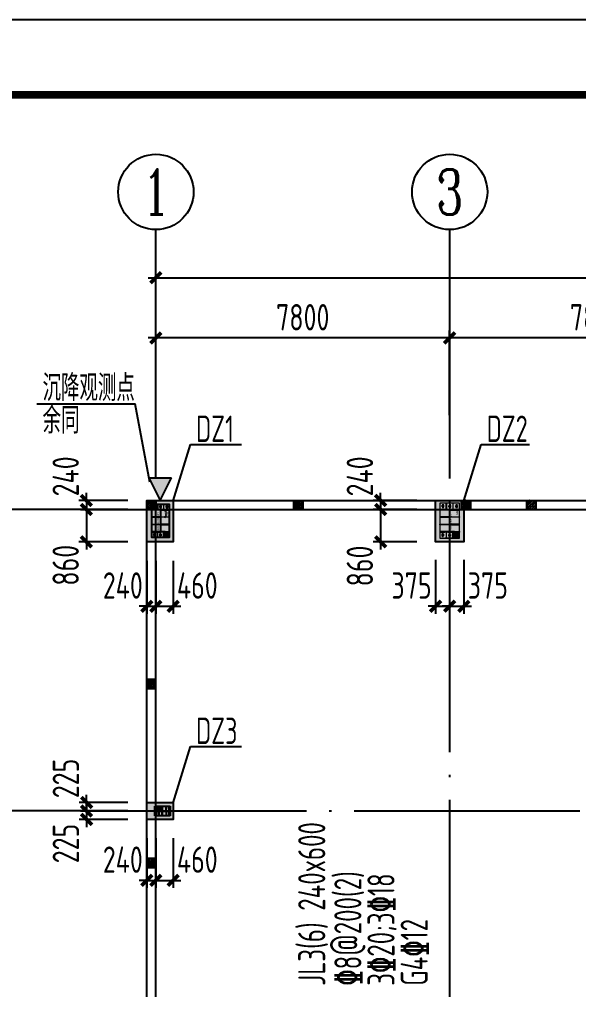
# Model space of a CAD drawing. Extents: x -2746917 to -971774, y -3334247 to -3250358.
# Drawn here: x -2268946 to -2261522, y -3287045 to -3274173 of the extents above; entities that cross this region are included whole.
import ezdxf
from ezdxf.enums import TextEntityAlignment as Align

# ---------------------------------------------------------------- set-up
doc = ezdxf.new("R2010")
doc.units = 0
doc.header["$LTSCALE"] = 1000
doc.header["$MEASUREMENT"] = 0
doc.header["$PDMODE"] = 35
doc.linetypes.add('DOTE', pattern=[2.42, 2, -0.2, 0.02, -0.2])
doc.layers.get('0').update_dxf_attribs({"linetype": 'CONTINUOUS'})
doc.layers.get('Defpoints').update_dxf_attribs({"linetype": 'CONTINUOUS'})
for name, color, linetype in [('10', 7, 'CONTINUOUS'), ('AXIS', 253, 'DOTE'), ('BEAM_CON', 4, 'CONTINUOUS'), ('COLU', 7, 'CONTINUOUS'), ('DIM', 3, 'CONTINUOUS'), ('HATCH', 254, 'CONTINUOUS'), ('NUM', 7, 'CONTINUOUS'), ('PUB_TITLE', 4, 'CONTINUOUS'), ('TEXT', 7, 'CONTINUOUS')]:
    doc.layers.add(name, color=color, linetype=linetype)
doc.layers.add('yichutu', color=7, linetype='CONTINUOUS', true_color=0xffffff, plot=False)
doc.styles.add('TSSD_Axis', font='Complex.shx', dxfattribs={"width": 0.7, "bigfont": 'hztxt.shx'})
doc.styles.add('TSSD_Dimension', font='tssdeng.shx', dxfattribs={"width": 0.75, "bigfont": 'Hztxt.shx'})
doc.styles.add('TSSD_Label', font='tssdeng.shx', dxfattribs={"width": 0.75, "bigfont": 'hztxt.shx'})
doc.styles.add('TSSD_Norm', font='tssdeng.shx', dxfattribs={"width": 0.75, "bigfont": 'hztxt.shx'})
doc.styles.add('TSSD_Rein', font='Tssdeng.shx', dxfattribs={"width": 0.75, "bigfont": 'hztxt.shx'})
doc.dimstyles.new('TSSD_200_100', dxfattribs={"dimtxt": 350, "dimasz": 100, "dimexe": 100, "dimexo": 250, "dimgap": 100, "dimtad": 1, "dimdec": 0, "dimlfac": 2, "dimzin": 0, "dimdsep": 46, "dimtxsty": 'TSSD_Dimension', "dimblk": 'ARCHTICK', "dimcen": 0, "dimdle": 100, "dimclrt": 7, "dimadec": 0, "dimazin": 0, "dimtfac": 1, "dimtdec": 0, "dimtix": 1, "dimtmove": 2, "dimatfit": 3, "dimfxl": 1, "dimtolj": 1, "dimtzin": 0, "dimarcsym": 0})

# ---------------------------------------------------------------- blocks, each defined once
blk = doc.blocks.new('ts_axno')
at = {"color": 0, "linetype": 'ByBlock', "lineweight": -2}
blk.add_circle((0, 0), 0.5, dxfattribs=at)
at = {"color": 0, "linetype": 'ByBlock', "lineweight": -2, "style": 'TSSD_Axis', "width": 0.7}
blk.add_attdef('A', text='', height=0.6, dxfattribs=at).set_placement((0, 0), align=Align.MIDDLE_CENTER)
blk = doc.blocks.new('_ArchTick')
at = {"color": 0, "const_width": 0.5}
blk.add_lwpolyline([(-0.71, -0.71), (0.71, 0.71)], dxfattribs=at)
blk = doc.blocks.new('*D1395')
at = {"layer": 'Defpoints', "color": 0, "ltscale": 1.5}
for p in [(-2263234, -3278400), (-2263234, -3279675), (-2259334, -3279675)]:
    blk.add_point(p, dxfattribs=at)
at = {"layer": 'DIM', "color": 0, "lineweight": -2, "ltscale": 1.5}
for p, q in [((-2259234, -3278400), (-2263334, -3278400)), ((-2263234, -3279425), (-2263234, -3278300)), ((-2259334, -3279425), (-2259334, -3278300))]:
    blk.add_line(p, q, dxfattribs=at)
at = {"layer": 'DIM', "color": 0, "lineweight": -2, "ltscale": 1.5, "xscale": 100, "yscale": 100, "zscale": 100, "rotation": 180}
blk.add_blockref('_ArchTick', (-2263234, -3278400), dxfattribs=at)
at = {"layer": 'DIM', "color": 0, "lineweight": -2, "ltscale": 1.5, "xscale": 100, "yscale": 100, "zscale": 100}
blk.add_blockref('_ArchTick', (-2259334, -3278400), dxfattribs=at)
at = {"layer": 'DIM', "color": 7, "ltscale": 1.5, "insert": (-2261284, -3278125), "char_height": 350, "attachment_point": 5, "style": 'TSSD_Dimension'}
blk.add_mtext('\\A1;7800', dxfattribs=at)
blk = doc.blocks.new('*D1396')
at = {"layer": 'Defpoints', "color": 0, "ltscale": 1.5}
for p in [(-2267134, -3278400), (-2267134, -3279675), (-2263234, -3279675)]:
    blk.add_point(p, dxfattribs=at)
at = {"layer": 'DIM', "color": 0, "lineweight": -2, "ltscale": 1.5}
for p, q in [((-2263134, -3278400), (-2267234, -3278400)), ((-2267134, -3279425), (-2267134, -3278300)), ((-2263234, -3279425), (-2263234, -3278300))]:
    blk.add_line(p, q, dxfattribs=at)
at = {"layer": 'DIM', "color": 0, "lineweight": -2, "ltscale": 1.5, "xscale": 100, "yscale": 100, "zscale": 100, "rotation": 180}
blk.add_blockref('_ArchTick', (-2267134, -3278400), dxfattribs=at)
at = {"layer": 'DIM', "color": 0, "lineweight": -2, "ltscale": 1.5, "xscale": 100, "yscale": 100, "zscale": 100}
blk.add_blockref('_ArchTick', (-2263234, -3278400), dxfattribs=at)
at = {"layer": 'DIM', "color": 7, "ltscale": 1.5, "insert": (-2265184, -3278125), "char_height": 350, "attachment_point": 5, "style": 'TSSD_Dimension'}
blk.add_mtext('\\A1;7800', dxfattribs=at)
blk = doc.blocks.new('*D1397')
at = {"layer": 'Defpoints', "color": 0, "ltscale": 1.5}
for p in [(-2224234, -3277600), (-2224234, -3279456), (-2267134, -3279675)]:
    blk.add_point(p, dxfattribs=at)
at = {"layer": 'DIM', "color": 0, "lineweight": -2, "ltscale": 1.5}
for p, q in [((-2267134, -3279425), (-2267134, -3277500)), ((-2224234, -3279206), (-2224234, -3277500)), ((-2267234, -3277600), (-2224134, -3277600))]:
    blk.add_line(p, q, dxfattribs=at)
at = {"layer": 'DIM', "color": 0, "lineweight": -2, "ltscale": 1.5, "xscale": 100, "yscale": 100, "zscale": 100, "rotation": 180}
blk.add_blockref('_ArchTick', (-2267134, -3277600), dxfattribs=at)
at = {"layer": 'DIM', "color": 0, "lineweight": -2, "ltscale": 1.5, "xscale": 100, "yscale": 100, "zscale": 100}
blk.add_blockref('_ArchTick', (-2224234, -3277600), dxfattribs=at)
at = {"layer": 'DIM', "color": 7, "ltscale": 1.5, "insert": (-2245684, -3277325), "char_height": 350, "attachment_point": 5, "style": 'TSSD_Dimension'}
blk.add_mtext('\\A1;85800', dxfattribs=at)
blk = doc.blocks.new('*D1398')
at = {"layer": 'Defpoints', "color": 0, "ltscale": 1.5}
for p in [(-2268134, -3280675), (-2269409, -3284675), (-2268134, -3284675)]:
    blk.add_point(p, dxfattribs=at)
at = {"layer": 'DIM', "color": 0, "lineweight": -2, "ltscale": 1.5}
for p, q in [((-2269409, -3280575), (-2269409, -3284775)), ((-2268384, -3280675), (-2269509, -3280675)), ((-2268384, -3284675), (-2269509, -3284675))]:
    blk.add_line(p, q, dxfattribs=at)
at = {"layer": 'DIM', "color": 0, "lineweight": -2, "ltscale": 1.5, "xscale": 100, "yscale": 100, "zscale": 100}
for p, rotation in [((-2269409, -3280675), 90), ((-2269409, -3284675), 270)]:
    blk.add_blockref('_ArchTick', p, dxfattribs=dict(at, rotation=rotation))
at = {"layer": 'DIM', "color": 7, "ltscale": 1.5, "insert": (-2269684, -3282675), "char_height": 350, "attachment_point": 5, "rotation": 90, "style": 'TSSD_Dimension'}
blk.add_mtext('\\A1;8000', dxfattribs=at)
blk = doc.blocks.new('*D1399')
at = {"layer": 'Defpoints', "color": 0, "ltscale": 1.5}
for p in [(-2268134, -3284675), (-2269409, -3288675), (-2268134, -3288675)]:
    blk.add_point(p, dxfattribs=at)
at = {"layer": 'DIM', "color": 0, "lineweight": -2, "ltscale": 1.5}
for p, q in [((-2269409, -3284575), (-2269409, -3288775)), ((-2268384, -3284675), (-2269509, -3284675)), ((-2268384, -3288675), (-2269509, -3288675))]:
    blk.add_line(p, q, dxfattribs=at)
at = {"layer": 'DIM', "color": 0, "lineweight": -2, "ltscale": 1.5, "xscale": 100, "yscale": 100, "zscale": 100}
for p, rotation in [((-2269409, -3284675), 90), ((-2269409, -3288675), 270)]:
    blk.add_blockref('_ArchTick', p, dxfattribs=dict(at, rotation=rotation))
at = {"layer": 'DIM', "color": 7, "ltscale": 1.5, "insert": (-2269684, -3286675), "char_height": 350, "attachment_point": 5, "rotation": 90, "style": 'TSSD_Dimension'}
blk.add_mtext('\\A1;8000', dxfattribs=at)
blk = doc.blocks.new('*D1404')
at = {"layer": 'Defpoints', "color": 0, "ltscale": 1.5}
for p in [(-2270209, -3280675), (-2268134, -3280675), (-2268134, -3304675)]:
    blk.add_point(p, dxfattribs=at)
at = {"layer": 'DIM', "color": 0, "lineweight": -2, "ltscale": 1.5}
for p, q in [((-2270209, -3304775), (-2270209, -3280575)), ((-2268384, -3280675), (-2270309, -3280675)), ((-2268384, -3304675), (-2270309, -3304675))]:
    blk.add_line(p, q, dxfattribs=at)
at = {"layer": 'DIM', "color": 0, "lineweight": -2, "ltscale": 1.5, "xscale": 100, "yscale": 100, "zscale": 100}
for p, rotation in [((-2270209, -3280675), 90), ((-2270209, -3304675), 270)]:
    blk.add_blockref('_ArchTick', p, dxfattribs=dict(at, rotation=rotation))
at = {"layer": 'DIM', "color": 7, "ltscale": 1.5, "insert": (-2270484, -3292675), "char_height": 350, "attachment_point": 5, "rotation": 90, "style": 'TSSD_Dimension'}
blk.add_mtext('\\A1;48000', dxfattribs=at)
blk = doc.blocks.new('A$C5C7C78FF')
at = {"layer": '10', "color": 0}
blk.add_solid([(27, -141, -192), (-73, -11, -192), (127, -11, -192), (27, 119, -192)], dxfattribs=at)
at = {"layer": 'AXIS', "color": 0, "linetype": 'ByBlock'}
for p, q in [((27, -311, -192), (27, 289, -192)), ((227, -11, -192), (-173, -11, -192))]:
    blk.add_line(p, q, dxfattribs=at)
blk = doc.blocks.new('A$C7A5A767D')
at = {"ltscale": 1.5}
h = blk.add_hatch(dxfattribs=at)
h.set_pattern_fill('ANSI31', color=256, scale=500, style=0)
h.set_pattern_definition([(45, (1281876.54, 3148895.64), (-44.1941738, 44.1941738), [])])
h.paths.add_polyline_path([(-3894, 954), (-3754, 954), (-3754, -1546), (-3894, -1546)])
h.paths.add_polyline_path([(-3754, -256), (1966, -256), (1966, -336), (-3754, -336)])
h.paths.add_polyline_path([(1966, 954), (2106, 954), (2106, -1546), (1966, -1546)])
at = {"layer": 'AXIS', "linetype": 'DOTE', "lineweight": 5}
blk.add_line((3506, -296), (-5294, -296), dxfattribs=at)
at = {"layer": 'COLU', "lineweight": 5, "ltscale": 1.5}
for p, q in [((-3894, 954), (-3894, -1546)), ((-3754, 954), (-3754, -1546)), ((1966, 954), (1966, -1546)), ((2106, 954), (2106, -1546)), ((3506, 2004), (3506, -1496)), ((1966, -256), (-3754, -256)), ((1966, -336), (-3754, -336))]:
    blk.add_line(p, q, dxfattribs=at)
for points in [[(-5294, -2596), (3506, -2596), (3506, 2004), (-5294, 2004)], [(-3894, 954), (-3754, 954), (-3754, 2004), (-3894, 2004)], [(-3894, 954), (-3754, 954), (-3754, -1546), (-3894, -1546)], [(2106, 954), (1966, 954), (1966, 2004), (2106, 2004)], [(1966, 954), (2106, 954), (2106, -1546), (1966, -1546)], [(-3894, -1546), (-3754, -1546), (-3754, -2596), (-3894, -2596)], [(-3754, -256), (1966, -256), (1966, -336), (-3754, -336)], [(2106, -1546), (1966, -1546), (1966, -2596), (2106, -2596)]]:
    blk.add_lwpolyline(points, close=True, dxfattribs=at)
at = {"layer": 'COLU', "lineweight": 5}
for points in [[(-3894, 554), (-5294, 554), (-5294, 454), (-3894, 454)], [(-1974, 2004), (-1814, 2004), (-1814, -256), (-1974, -256)], [(186, 2004), (26, 2004), (26, -256), (186, -256)], [(2106, 554), (3506, 554), (3506, 454), (2106, 454)], [(-3894, -1146), (-5294, -1146), (-5294, -1046), (-3894, -1046)], [(-1974, -2596), (-1814, -2596), (-1814, -336), (-1974, -336)], [(186, -2596), (26, -2596), (26, -336), (186, -336)], [(2106, -1146), (3506, -1146), (3506, -1046), (2106, -1046)]]:
    blk.add_lwpolyline(points, close=True, dxfattribs=at)
at = {"layer": 'COLU'}
blk.add_lwpolyline([(2455, 1754), (3255, 1754), (3255, 954), (2455, 954)], close=True, dxfattribs=at)
at = {"layer": 'TEXT', "lineweight": 5}
blk.add_line((-1933, 1209), (-3594, 1209), dxfattribs=at)
at = {"layer": 'COLU', "linetype": 'ByBlock', "yscale": 1.797119999770075, "zscale": 1.797119999999381}
for p, xscale, rotation in [((-4624, 1403, 345), 1.797119999770075, 270), ((-4624, -247, 345), 1.797119999770075, 270), ((2836, 1403, 345), -1.797119999770075, 90), ((2836, -247, 345), -1.797119999770075, 90), ((-4624, -1994, 345), -1.797119999770075, 270), ((2836, -1994, 345), 1.797119999770075, 90)]:
    blk.add_blockref('A$C5C7C78FF', p, dxfattribs=dict(at, xscale=xscale, rotation=rotation))
at = {"layer": 'TEXT', "lineweight": 5, "style": 'TSSD_Rein', "width": 0.7}
for s, p in [('孔d=38.0', (-3600, 652)), ('M33', (-3182, 1304))]:
    blk.add_text(s, height=525, dxfattribs=at).set_placement(p)
at = {"layer": 'TEXT', "color": 6, "style": 'TSSD_Norm', "width": 0.8}
blk.add_text('GJZ1:H600X250X8X10', height=420, dxfattribs=at).set_placement((-3305, -1151, 691))
blk = doc.blocks.new('A$C3B251E1F')
at = {"layer": 'AXIS', "linetype": 'DOTE', "lineweight": 5, "ltscale": 0.5}
for p, q in [((-536, 145), (3464, 145)), ((464, -1105), (464, 1395)), ((1464, -1105), (1464, 1395)), ((2464, -1105), (2464, 1395))]:
    blk.add_line(p, q, dxfattribs=at)
at = {"layer": 'COLU'}
for p, q in [((-536, 1395), (3464, 1395)), ((-536, -1105), (-536, 1395)), ((-286, 1145), (-286, -855)), ((-286, 1145), (-206, 1145)), ((-206, 1145), (-206, -855)), ((-206, 175), (3134, 175)), ((-206, 115), (3134, 115)), ((1424, 175), (1424, 1395)), ((1424, -1105), (1424, 115)), ((1504, 175), (1504, 1395)), ((1504, -1105), (1504, 115)), ((3134, 1145), (3134, -855)), ((3134, 1145), (3214, 1145)), ((3214, 1145), (3214, -855)), ((3464, 1395), (3464, -1105)), ((3464, -1105), (-536, -1105)), ((-286, -855), (-206, -855)), ((3134, -855), (3214, -855))]:
    blk.add_line(p, q, dxfattribs=at)
at = {"layer": 'COLU', "elevation": 48}
blk.add_lwpolyline([(64, 1245), (864, 1245), (864, 445), (64, 445)], close=True, dxfattribs=at)
at = {"layer": 'COLU', "linetype": 'ByBlock', "xscale": 1.199999999953434, "yscale": 1.200000000186265, "zscale": 1.200000000000045}
for p in [(432, 858, 278), (2432, 858, 278)]:
    blk.add_blockref('A$C5C7C78FF', p, dxfattribs=at)
at = {"layer": 'COLU', "linetype": 'ByBlock', "xscale": -1.199999999953434, "yscale": 1.200000000186265, "zscale": 1.200000000000045, "rotation": 180}
for p in [(432, -569, 230), (2432, -569, 230)]:
    blk.add_blockref('A$C5C7C78FF', p, dxfattribs=at)
at = {"layer": 'TEXT', "color": 6, "style": 'TSSD_Norm', "width": 0.8}
blk.add_text('KFZ1:H350X200X6X10', height=210, dxfattribs=at).set_placement((272, -207, 346))
blk = doc.blocks.new('A$C235022EE')
at = {"ltscale": 1.5}
h = blk.add_hatch(dxfattribs=at)
h.set_pattern_fill('ANSI31', color=256, scale=500, style=0)
h.set_pattern_definition([(45, (1282659.864, 3148809.67), (-44.1941738, 44.1941738), [])])
h.paths.add_polyline_path([(-3110, 869), (-2970, 869), (-2970, -1631), (-3110, -1631)])
h.paths.add_polyline_path([(-2970, -341), (2750, -341), (2750, -421), (-2970, -421)])
h.paths.add_polyline_path([(2750, 869), (2890, 869), (2890, -1631), (2750, -1631)])
at = {"layer": 'AXIS', "linetype": 'DOTE', "lineweight": 5}
blk.add_line((4540, -381), (-4760, -381), dxfattribs=at)
at = {"layer": 'COLU', "lineweight": 5, "ltscale": 1.5}
for p, q in [((-3110, 869), (-3110, -1631)), ((-2970, 869), (-2970, -1631)), ((2750, 869), (2750, -1631)), ((2890, 869), (2890, -1631)), ((4540, 2269), (4540, -1681)), ((2750, -341), (-2970, -341)), ((2750, -421), (-2970, -421))]:
    blk.add_line(p, q, dxfattribs=at)
for points in [[(-4760, -3031), (4540, -3031), (4540, 2269), (-4760, 2269)], [(-3110, 869), (-2970, 869), (-2970, 2269), (-3110, 2269)], [(-3110, 869), (-2970, 869), (-2970, -1631), (-3110, -1631)], [(2890, 869), (2750, 869), (2750, 2269), (2890, 2269)], [(2750, 869), (2890, 869), (2890, -1631), (2750, -1631)], [(-3110, -1631), (-2970, -1631), (-2970, -3031), (-3110, -3031)], [(-2970, -341), (2750, -341), (2750, -421), (-2970, -421)], [(2890, -1631), (2750, -1631), (2750, -3031), (2890, -3031)]]:
    blk.add_lwpolyline(points, close=True, dxfattribs=at)
at = {"layer": 'COLU', "lineweight": 5}
for points in [[(-3110, 569), (-4760, 569), (-4760, 469), (-3110, 469)], [(-1190, 2269), (-1030, 2269), (-1030, -341), (-1190, -341)], [(970, 2269), (810, 2269), (810, -341), (970, -341)], [(2890, 569), (4540, 569), (4540, 469), (2890, 469)], [(-3110, -1331), (-4760, -1331), (-4760, -1231), (-3110, -1231)], [(-1190, -3031), (-1030, -3031), (-1030, -421), (-1190, -421)], [(970, -3031), (810, -3031), (810, -421), (970, -421)], [(2890, -1331), (4540, -1331), (4540, -1231), (2890, -1231)]]:
    blk.add_lwpolyline(points, close=True, dxfattribs=at)
at = {"layer": 'COLU'}
blk.add_lwpolyline([(3190, 2019), (4290, 2019), (4290, 819), (3190, 819)], close=True, dxfattribs=at)
at = {"layer": 'COLU', "linetype": 'ByBlock', "yscale": 1.797119999770075, "zscale": 1.797119999999381}
for p, xscale, rotation in [((-3940, 1517, 345), 1.797119999770075, 270), ((3719, 1517, 345), -1.797119999770075, 90), ((-3940, -333, 345), 1.797119999770075, 270), ((-3940, -2280, 345), -1.797119999770075, 270), ((3719, -333, 345), -1.797119999770075, 90), ((3719, -2280, 345), 1.797119999770075, 90)]:
    blk.add_blockref('A$C5C7C78FF', p, dxfattribs=dict(at, xscale=xscale, rotation=rotation))
at = {"layer": 'TEXT', "lineweight": 5, "style": 'TSSD_Rein', "width": 0.7}
blk.add_text('M39', height=525, dxfattribs=at).set_placement((-2737, 1308, 216))
at = {"layer": 'TEXT', "color": 6, "style": 'TSSD_Norm', "width": 0.8}
blk.add_text('GJZ3:H600X250X8X12', height=350, dxfattribs=at).set_placement((-1980, -217, 576))
blk = doc.blocks.new('*D1586')
at = {"layer": 'Defpoints', "color": 0, "ltscale": 1.5}
for p in [(-2267254, -3281105), (-2267134, -3281105), (-2267134, -3281959)]:
    blk.add_point(p, dxfattribs=at)
at = {"layer": 'DIM', "color": 0, "lineweight": -2, "ltscale": 1.5}
for p, q in [((-2267254, -3281355), (-2267254, -3282059)), ((-2267134, -3281355), (-2267134, -3282059)), ((-2267254, -3281959), (-2267354, -3281959)), ((-2267254, -3281959), (-2267134, -3281959)), ((-2267134, -3281959), (-2267034, -3281959))]:
    blk.add_line(p, q, dxfattribs=at)
at = {"layer": 'DIM', "color": 0, "lineweight": -2, "ltscale": 1.5, "xscale": 100, "yscale": 100, "zscale": 100}
blk.add_blockref('_ArchTick', (-2267254, -3281959), dxfattribs=at)
at = {"layer": 'DIM', "color": 0, "lineweight": -2, "ltscale": 1.5, "xscale": 100, "yscale": 100, "zscale": 100, "rotation": 180}
blk.add_blockref('_ArchTick', (-2267134, -3281959), dxfattribs=at)
at = {"layer": 'DIM', "color": 7, "ltscale": 1.5, "insert": (-2267573, -3281684), "char_height": 350, "attachment_point": 5, "style": 'TSSD_Dimension'}
blk.add_mtext('\\A1;240', dxfattribs=at)
blk = doc.blocks.new('*D1587')
at = {"layer": 'Defpoints', "color": 0, "ltscale": 1.5}
for p in [(-2267134, -3281105), (-2266904, -3281105), (-2266904, -3281959)]:
    blk.add_point(p, dxfattribs=at)
at = {"layer": 'DIM', "color": 0, "lineweight": -2, "ltscale": 1.5}
for p, q in [((-2267134, -3281355), (-2267134, -3282059)), ((-2266904, -3281355), (-2266904, -3282059)), ((-2267234, -3281959), (-2266804, -3281959))]:
    blk.add_line(p, q, dxfattribs=at)
at = {"layer": 'DIM', "color": 0, "lineweight": -2, "ltscale": 1.5, "xscale": 100, "yscale": 100, "zscale": 100, "rotation": 180}
blk.add_blockref('_ArchTick', (-2267134, -3281959), dxfattribs=at)
at = {"layer": 'DIM', "color": 0, "lineweight": -2, "ltscale": 1.5, "xscale": 100, "yscale": 100, "zscale": 100}
blk.add_blockref('_ArchTick', (-2266904, -3281959), dxfattribs=at)
at = {"layer": 'DIM', "color": 7, "ltscale": 1.5, "insert": (-2266584, -3281684), "char_height": 350, "attachment_point": 5, "style": 'TSSD_Dimension'}
blk.add_mtext('\\A1;460', dxfattribs=at)
blk = doc.blocks.new('*D1588')
at = {"layer": 'Defpoints', "color": 0, "ltscale": 1.5}
for p in [(-2263421, -3281095), (-2263234, -3281095), (-2263234, -3281959)]:
    blk.add_point(p, dxfattribs=at)
at = {"layer": 'DIM', "color": 0, "lineweight": -2, "ltscale": 1.5}
for p, q in [((-2263421, -3281345), (-2263421, -3282059)), ((-2263234, -3281345), (-2263234, -3282059)), ((-2263421, -3281959), (-2263521, -3281959)), ((-2263421, -3281959), (-2263234, -3281959)), ((-2263234, -3281959), (-2263134, -3281959))]:
    blk.add_line(p, q, dxfattribs=at)
at = {"layer": 'DIM', "color": 0, "lineweight": -2, "ltscale": 1.5, "xscale": 100, "yscale": 100, "zscale": 100}
blk.add_blockref('_ArchTick', (-2263421, -3281959), dxfattribs=at)
at = {"layer": 'DIM', "color": 0, "lineweight": -2, "ltscale": 1.5, "xscale": 100, "yscale": 100, "zscale": 100, "rotation": 180}
blk.add_blockref('_ArchTick', (-2263234, -3281959), dxfattribs=at)
at = {"layer": 'DIM', "color": 7, "ltscale": 1.5, "insert": (-2263740, -3281684), "char_height": 350, "attachment_point": 5, "style": 'TSSD_Dimension'}
blk.add_mtext('\\A1;375', dxfattribs=at)
blk = doc.blocks.new('*D1589')
at = {"layer": 'Defpoints', "color": 0, "ltscale": 1.5}
for p in [(-2263234, -3281095), (-2263046, -3281095), (-2263046, -3281959)]:
    blk.add_point(p, dxfattribs=at)
at = {"layer": 'DIM', "color": 0, "lineweight": -2, "ltscale": 1.5}
for p, q in [((-2263234, -3281345), (-2263234, -3282059)), ((-2263046, -3281345), (-2263046, -3282059)), ((-2263234, -3281959), (-2263334, -3281959)), ((-2263234, -3281959), (-2263046, -3281959)), ((-2263046, -3281959), (-2262946, -3281959))]:
    blk.add_line(p, q, dxfattribs=at)
at = {"layer": 'DIM', "color": 0, "lineweight": -2, "ltscale": 1.5, "xscale": 100, "yscale": 100, "zscale": 100}
blk.add_blockref('_ArchTick', (-2263234, -3281959), dxfattribs=at)
at = {"layer": 'DIM', "color": 0, "lineweight": -2, "ltscale": 1.5, "xscale": 100, "yscale": 100, "zscale": 100, "rotation": 180}
blk.add_blockref('_ArchTick', (-2263046, -3281959), dxfattribs=at)
at = {"layer": 'DIM', "color": 7, "ltscale": 1.5, "insert": (-2262727, -3281684), "char_height": 350, "attachment_point": 5, "style": 'TSSD_Dimension'}
blk.add_mtext('\\A1;375', dxfattribs=at)
blk = doc.blocks.new('*D1590')
at = {"layer": 'Defpoints', "color": 0, "ltscale": 1.5}
for p in [(-2267254, -3280555), (-2268056, -3280675), (-2267254, -3280675)]:
    blk.add_point(p, dxfattribs=at)
at = {"layer": 'DIM', "color": 0, "lineweight": -2, "ltscale": 1.5}
for p, q in [((-2268056, -3280555), (-2268056, -3280455)), ((-2267504, -3280555), (-2268156, -3280555)), ((-2268056, -3280555), (-2268056, -3280675)), ((-2267504, -3280675), (-2268156, -3280675)), ((-2268056, -3280675), (-2268056, -3280775))]:
    blk.add_line(p, q, dxfattribs=at)
at = {"layer": 'DIM', "color": 0, "lineweight": -2, "ltscale": 1.5, "xscale": 100, "yscale": 100, "zscale": 100}
for p, rotation in [((-2268056, -3280555), 270), ((-2268056, -3280675), 90)]:
    blk.add_blockref('_ArchTick', p, dxfattribs=dict(at, rotation=rotation))
at = {"layer": 'DIM', "color": 7, "ltscale": 1.5, "insert": (-2268331, -3280236), "char_height": 350, "attachment_point": 5, "rotation": 90, "style": 'TSSD_Dimension'}
blk.add_mtext('\\A1;240', dxfattribs=at)
blk = doc.blocks.new('*D1591')
at = {"layer": 'Defpoints', "color": 0, "ltscale": 1.5}
for p in [(-2267254, -3280675), (-2268056, -3281105), (-2267254, -3281105)]:
    blk.add_point(p, dxfattribs=at)
at = {"layer": 'DIM', "color": 0, "lineweight": -2, "ltscale": 1.5}
for p, q in [((-2268056, -3280575), (-2268056, -3281205)), ((-2267504, -3280675), (-2268156, -3280675)), ((-2267504, -3281105), (-2268156, -3281105))]:
    blk.add_line(p, q, dxfattribs=at)
at = {"layer": 'DIM', "color": 0, "lineweight": -2, "ltscale": 1.5, "xscale": 100, "yscale": 100, "zscale": 100}
for p, rotation in [((-2268056, -3280675), 90), ((-2268056, -3281105), 270)]:
    blk.add_blockref('_ArchTick', p, dxfattribs=dict(at, rotation=rotation))
at = {"layer": 'DIM', "color": 7, "ltscale": 1.5, "insert": (-2268331, -3281415), "char_height": 350, "attachment_point": 5, "rotation": 90, "style": 'TSSD_Dimension'}
blk.add_mtext('\\A1;860', dxfattribs=at)
blk = doc.blocks.new('*D1592')
at = {"layer": 'Defpoints', "color": 0, "ltscale": 1.5}
for p in [(-2263421, -3280555), (-2264151, -3280675), (-2263421, -3280675)]:
    blk.add_point(p, dxfattribs=at)
at = {"layer": 'DIM', "color": 0, "lineweight": -2, "ltscale": 1.5}
for p, q in [((-2264151, -3280555), (-2264151, -3280455)), ((-2263671, -3280555), (-2264251, -3280555)), ((-2264151, -3280555), (-2264151, -3280675)), ((-2263671, -3280675), (-2264251, -3280675)), ((-2264151, -3280675), (-2264151, -3280775))]:
    blk.add_line(p, q, dxfattribs=at)
at = {"layer": 'DIM', "color": 0, "lineweight": -2, "ltscale": 1.5, "xscale": 100, "yscale": 100, "zscale": 100}
for p, rotation in [((-2264151, -3280555), 270), ((-2264151, -3280675), 90)]:
    blk.add_blockref('_ArchTick', p, dxfattribs=dict(at, rotation=rotation))
at = {"layer": 'DIM', "color": 7, "ltscale": 1.5, "insert": (-2264426, -3280236), "char_height": 350, "attachment_point": 5, "rotation": 90, "style": 'TSSD_Dimension'}
blk.add_mtext('\\A1;240', dxfattribs=at)
blk = doc.blocks.new('*D1593')
at = {"layer": 'Defpoints', "color": 0, "ltscale": 1.5}
for p in [(-2263421, -3280675), (-2264151, -3281105), (-2263421, -3281105)]:
    blk.add_point(p, dxfattribs=at)
at = {"layer": 'DIM', "color": 0, "lineweight": -2, "ltscale": 1.5}
for p, q in [((-2264151, -3280575), (-2264151, -3281205)), ((-2263671, -3280675), (-2264251, -3280675)), ((-2263671, -3281105), (-2264251, -3281105))]:
    blk.add_line(p, q, dxfattribs=at)
at = {"layer": 'DIM', "color": 0, "lineweight": -2, "ltscale": 1.5, "xscale": 100, "yscale": 100, "zscale": 100}
for p, rotation in [((-2264151, -3280675), 90), ((-2264151, -3281105), 270)]:
    blk.add_blockref('_ArchTick', p, dxfattribs=dict(at, rotation=rotation))
at = {"layer": 'DIM', "color": 7, "ltscale": 1.5, "insert": (-2264426, -3281425), "char_height": 350, "attachment_point": 5, "rotation": 90, "style": 'TSSD_Dimension'}
blk.add_mtext('\\A1;860', dxfattribs=at)
blk = doc.blocks.new('*D1594')
at = {"layer": 'Defpoints', "color": 0, "ltscale": 1.5}
for p in [(-2267254, -3284788), (-2267134, -3284788), (-2267134, -3285596)]:
    blk.add_point(p, dxfattribs=at)
at = {"layer": 'DIM', "color": 0, "lineweight": -2, "ltscale": 1.5}
for p, q in [((-2267254, -3285038), (-2267254, -3285696)), ((-2267134, -3285038), (-2267134, -3285696)), ((-2267254, -3285596), (-2267354, -3285596)), ((-2267254, -3285596), (-2267134, -3285596)), ((-2267134, -3285596), (-2267034, -3285596))]:
    blk.add_line(p, q, dxfattribs=at)
at = {"layer": 'DIM', "color": 0, "lineweight": -2, "ltscale": 1.5, "xscale": 100, "yscale": 100, "zscale": 100}
blk.add_blockref('_ArchTick', (-2267254, -3285596), dxfattribs=at)
at = {"layer": 'DIM', "color": 0, "lineweight": -2, "ltscale": 1.5, "xscale": 100, "yscale": 100, "zscale": 100, "rotation": 180}
blk.add_blockref('_ArchTick', (-2267134, -3285596), dxfattribs=at)
at = {"layer": 'DIM', "color": 7, "ltscale": 1.5, "insert": (-2267573, -3285321), "char_height": 350, "attachment_point": 5, "style": 'TSSD_Dimension'}
blk.add_mtext('\\A1;240', dxfattribs=at)
blk = doc.blocks.new('*D1595')
at = {"layer": 'Defpoints', "color": 0, "ltscale": 1.5}
for p in [(-2267134, -3284788), (-2266904, -3284788), (-2266904, -3285596)]:
    blk.add_point(p, dxfattribs=at)
at = {"layer": 'DIM', "color": 0, "lineweight": -2, "ltscale": 1.5}
for p, q in [((-2267134, -3285038), (-2267134, -3285696)), ((-2266904, -3285038), (-2266904, -3285696)), ((-2267234, -3285596), (-2266804, -3285596))]:
    blk.add_line(p, q, dxfattribs=at)
at = {"layer": 'DIM', "color": 0, "lineweight": -2, "ltscale": 1.5, "xscale": 100, "yscale": 100, "zscale": 100, "rotation": 180}
blk.add_blockref('_ArchTick', (-2267134, -3285596), dxfattribs=at)
at = {"layer": 'DIM', "color": 0, "lineweight": -2, "ltscale": 1.5, "xscale": 100, "yscale": 100, "zscale": 100}
blk.add_blockref('_ArchTick', (-2266904, -3285596), dxfattribs=at)
at = {"layer": 'DIM', "color": 7, "ltscale": 1.5, "insert": (-2266584, -3285321), "char_height": 350, "attachment_point": 5, "style": 'TSSD_Dimension'}
blk.add_mtext('\\A1;460', dxfattribs=at)
blk = doc.blocks.new('*D1596')
at = {"layer": 'Defpoints', "color": 0, "ltscale": 1.5}
for p in [(-2267254, -3284563), (-2268054, -3284675), (-2267254, -3284675)]:
    blk.add_point(p, dxfattribs=at)
at = {"layer": 'DIM', "color": 0, "lineweight": -2, "ltscale": 1.5}
for p, q in [((-2268054, -3284563), (-2268054, -3284463)), ((-2267504, -3284563), (-2268154, -3284563)), ((-2268054, -3284563), (-2268054, -3284675)), ((-2267504, -3284675), (-2268154, -3284675)), ((-2268054, -3284675), (-2268054, -3284775))]:
    blk.add_line(p, q, dxfattribs=at)
at = {"layer": 'DIM', "color": 0, "lineweight": -2, "ltscale": 1.5, "xscale": 100, "yscale": 100, "zscale": 100}
for p, rotation in [((-2268054, -3284563), 270), ((-2268054, -3284675), 90)]:
    blk.add_blockref('_ArchTick', p, dxfattribs=dict(at, rotation=rotation))
at = {"layer": 'DIM', "color": 7, "ltscale": 1.5, "insert": (-2268329, -3284244), "char_height": 350, "attachment_point": 5, "rotation": 90, "style": 'TSSD_Dimension'}
blk.add_mtext('\\A1;225', dxfattribs=at)
blk = doc.blocks.new('*D1597')
at = {"layer": 'Defpoints', "color": 0, "ltscale": 1.5}
for p in [(-2267254, -3284675), (-2268054, -3284788), (-2267254, -3284788)]:
    blk.add_point(p, dxfattribs=at)
at = {"layer": 'DIM', "color": 0, "lineweight": -2, "ltscale": 1.5}
for p, q in [((-2268054, -3284675), (-2268054, -3284575)), ((-2267504, -3284675), (-2268154, -3284675)), ((-2268054, -3284675), (-2268054, -3284788)), ((-2267504, -3284788), (-2268154, -3284788)), ((-2268054, -3284788), (-2268054, -3284888))]:
    blk.add_line(p, q, dxfattribs=at)
at = {"layer": 'DIM', "color": 0, "lineweight": -2, "ltscale": 1.5, "xscale": 100, "yscale": 100, "zscale": 100}
for p, rotation in [((-2268054, -3284675), 270), ((-2268054, -3284788), 90)]:
    blk.add_blockref('_ArchTick', p, dxfattribs=dict(at, rotation=rotation))
at = {"layer": 'DIM', "color": 7, "ltscale": 1.5, "insert": (-2268329, -3285107), "char_height": 350, "attachment_point": 5, "rotation": 90, "style": 'TSSD_Dimension'}
blk.add_mtext('\\A1;225', dxfattribs=at)
blk = doc.blocks.new('A$C6DF15AF1')
at = {"layer": 'HATCH', "ltscale": 1.5}
h = blk.add_hatch(dxfattribs=at)
h.set_pattern_fill('ARMORED', color=256, scale=5, style=0)
h.set_pattern_definition([(50, (2166309.23, 3282061.71), (35.86300913, -3.13760675), [3.75, -41.25]), (355, (2166309.23, 3282061.71), (-6.93756668, 37.6096067), [3, -33]), (100.4514, (2166312.218, 3282061.447), (28.9254691, 34.4719771), [3.1870095, -35.0571056]), (46.1842, (2166309.23, 3282071.71), (53.36205243, -8.2759507), [5.625, -61.875]), (96.6356, (2166313.676, 3282071.02), (46.7331353, 48.70589355), [4.7805144, -52.58565]), (351.1842, (2166309.23, 3282071.71), (46.73309726, 48.70593005), [4.5, -49.5]), (21, (2166314.23, 3282069.21), (29.8453526, -20.13094453), [3.75, -41.25]), (326, (2166314.23, 3282069.21), (12.1657666, 36.25750225), [3, -33]), (71.4514, (2166316.717, 3282067.53), (42.01113143, 16.12652484), [3.1870095, -35.0571056]), (37.5, (2166309.23, 3282061.709), (0.607992766, 16.64469269), [0, -32.6, 0, -33.5, 0, -33.125]), (7.5, (2166309.23, 3282061.709), (13.15347687, 19.720585594), [0, -19.1, 0, -31.85, 0, -12.625]), (327.5, (2166298.08, 3282061.709), (26.69112181, -1.127743587), [0, -12.5, 0, -39, 0, -51.75]), (317.5, (2166293.08, 3282061.71), (29.15930847, 5.00524912), [0, -16.25, 0, -25.9, 0, -36.75]), (45, (2166309.23, 3282061.71), (-17.67766953, 17.67766953), [])])
h.paths.add_polyline_path([(0, 120), (120, 120), (120, 0), (0, 0)])
at = {"layer": 'COLU'}
blk.add_lwpolyline([(0, 120), (120, 120), (120, 0), (0, 0)], close=True, dxfattribs=at)
blk = doc.blocks.new('A$C72AE6952')
at = {"layer": 'DIM', "ltscale": 1.5}
blk.add_hatch(color=2, dxfattribs=at).paths.add_polyline_path([(105, -28), (-195, 122), (-195, -178)])
at = {"layer": 'DIM', "color": 2, "ltscale": 1.5}
for p, q in [((-195, 122), (-195, -178)), ((-195, 122), (105, -28)), ((105, -28), (-195, -178))]:
    blk.add_line(p, q, dxfattribs=at)
blk = doc.blocks.new('yct-891-420-89100-42000-100-2004.0')
at = {"layer": 'yichutu', "color": 7, "true_color": 0xffffff}
blk.add_lwpolyline([(0, 0), (0, 42000), (89100, 42000), (89100, 0)], close=True, dxfattribs=at)
blk = doc.blocks.new('A$C28727B96')
at = {"layer": 'PUB_TITLE'}
blk.add_lwpolyline([(-86607, -4276), (-86607, 37724), (2493, 37724), (2493, -4276)], close=True, dxfattribs=at)
at = {"layer": 'PUB_TITLE', "const_width": 100}
blk.add_lwpolyline([(1493, -3276), (1493, 36724), (-85893, 36724), (-85893, -3276), (1493, -3276)], dxfattribs=at)

msp = doc.modelspace()

# ---------------------------------------------------------------- hatches: boundary and pattern name
at = {"layer": 'COLU', "ltscale": 1.5}
h = msp.add_hatch(color=256, dxfattribs=at)
h.paths.add_polyline_path([(-2224113.71, -3284562.84), (-2224463.71, -3284562.84), (-2224463.71, -3284787.84), (-2224113.71, -3284787.84)])
h.paths.add_polyline_path([(-2224113.71, -3288562.84), (-2224463.71, -3288562.84), (-2224463.71, -3288787.84), (-2224113.71, -3288787.84)])
h.paths.add_polyline_path([(-2224113.71, -3296562.84), (-2224463.71, -3296562.84), (-2224463.71, -3296787.84), (-2224113.71, -3296787.84)])
h.paths.add_polyline_path([(-2228321.21, -3304795.34), (-2227946.21, -3304795.34), (-2227946.21, -3304245.34), (-2228321.21, -3304245.34)])
h.paths.add_polyline_path([(-2228296.21, -3292425.34), (-2227971.21, -3292425.34), (-2227971.21, -3292925.34), (-2228296.21, -3292925.34)])
h.paths.add_polyline_path([(-2228321.21, -3280555.34), (-2227946.21, -3280555.34), (-2227946.21, -3281105.34), (-2228321.21, -3281105.34)])
h.paths.add_polyline_path([(-2232221.21, -3304795.34), (-2231846.21, -3304795.34), (-2231846.21, -3304245.34), (-2232221.21, -3304245.34)])
h.paths.add_polyline_path([(-2232196.21, -3292425.34), (-2231871.21, -3292425.34), (-2231871.21, -3292925.34), (-2232196.21, -3292925.34)])
h.paths.add_polyline_path([(-2232221.21, -3280555.34), (-2231846.21, -3280555.34), (-2231846.21, -3281105.34), (-2232221.21, -3281105.34)])
h.paths.add_polyline_path([(-2236121.21, -3304795.34), (-2235746.21, -3304795.34), (-2235746.21, -3304245.34), (-2236121.21, -3304245.34)])
h.paths.add_polyline_path([(-2236096.21, -3292425.34), (-2235771.21, -3292425.34), (-2235771.21, -3292925.34), (-2236096.21, -3292925.34)])
h.paths.add_polyline_path([(-2236121.21, -3280555.34), (-2235746.21, -3280555.34), (-2235746.21, -3281105.34), (-2236121.21, -3281105.34)])
h.paths.add_polyline_path([(-2240021.21, -3304795.34), (-2239646.21, -3304795.34), (-2239646.21, -3304245.34), (-2240021.21, -3304245.34)])
h.paths.add_polyline_path([(-2239996.21, -3292425.34), (-2239671.21, -3292425.34), (-2239671.21, -3292925.34), (-2239996.21, -3292925.34)])
h.paths.add_polyline_path([(-2240021.21, -3280555.34), (-2239646.21, -3280555.34), (-2239646.21, -3281105.34), (-2240021.21, -3281105.34)])
h.paths.add_polyline_path([(-2243921.21, -3304795.34), (-2243546.21, -3304795.34), (-2243546.21, -3304245.34), (-2243921.21, -3304245.34)])
h.paths.add_polyline_path([(-2243896.21, -3292425.34), (-2243571.21, -3292425.34), (-2243571.21, -3292925.34), (-2243896.21, -3292925.34)])
h.paths.add_polyline_path([(-2243921.21, -3280555.34), (-2243546.21, -3280555.34), (-2243546.21, -3281105.34), (-2243921.21, -3281105.34)])
h.paths.add_polyline_path([(-2247821.21, -3304795.34), (-2247446.21, -3304795.34), (-2247446.21, -3304245.34), (-2247821.21, -3304245.34)])
h.paths.add_polyline_path([(-2247796.21, -3292425.34), (-2247471.21, -3292425.34), (-2247471.21, -3292925.34), (-2247796.21, -3292925.34)])
h.paths.add_polyline_path([(-2247821.21, -3280555.34), (-2247446.21, -3280555.34), (-2247446.21, -3281105.34), (-2247821.21, -3281105.34)])
h.paths.add_polyline_path([(-2251721.21, -3304795.34), (-2251346.21, -3304795.34), (-2251346.21, -3304245.34), (-2251721.21, -3304245.34)])
h.paths.add_polyline_path([(-2251696.21, -3292425.34), (-2251371.21, -3292425.34), (-2251371.21, -3292925.34), (-2251696.21, -3292925.34)])
h.paths.add_polyline_path([(-2251721.21, -3280555.34), (-2251346.21, -3280555.34), (-2251346.21, -3281105.34), (-2251721.21, -3281105.34)])
h.paths.add_polyline_path([(-2255621.21, -3304795.34), (-2255246.21, -3304795.34), (-2255246.21, -3304245.34), (-2255621.21, -3304245.34)])
h.paths.add_polyline_path([(-2255596.21, -3292425.34), (-2255271.21, -3292425.34), (-2255271.21, -3292925.34), (-2255596.21, -3292925.34)])
h.paths.add_polyline_path([(-2255621.21, -3280555.34), (-2255246.21, -3280555.34), (-2255246.21, -3281105.34), (-2255621.21, -3281105.34)])
h.paths.add_polyline_path([(-2224113.71, -3280555.34), (-2224463.71, -3280555.34), (-2224463.71, -3281105.34), (-2224113.71, -3281105.34)])
h.paths.add_polyline_path([(-2224113.71, -3300562.84), (-2224463.71, -3300562.84), (-2224463.71, -3300787.84), (-2224113.71, -3300787.84)])
h.paths.add_polyline_path([(-2224113.71, -3304795.34), (-2224463.71, -3304795.34), (-2224463.71, -3304245.34), (-2224113.71, -3304245.34)])
h.paths.add_polyline_path([(-2224113.71, -3292925.34), (-2224463.71, -3292925.34), (-2224463.71, -3292425.34), (-2224113.71, -3292425.34)])
h.paths.add_polyline_path([(-2259521.21, -3304795.34), (-2259146.21, -3304795.34), (-2259146.21, -3304245.34), (-2259521.21, -3304245.34)])
h.paths.add_polyline_path([(-2267253.71, -3300562.84), (-2266903.71, -3300562.84), (-2266903.71, -3300787.84), (-2267253.71, -3300787.84)])
h.paths.add_polyline_path([(-2267253.71, -3296562.84), (-2266903.71, -3296562.84), (-2266903.71, -3296787.84), (-2267253.71, -3296787.84)])
h.paths.add_polyline_path([(-2267253.71, -3288562.84), (-2266903.71, -3288562.84), (-2266903.71, -3288787.84), (-2267253.71, -3288787.84)])
h.paths.add_polyline_path([(-2263421.21, -3304795.34), (-2263046.21, -3304795.34), (-2263046.21, -3304245.34), (-2263421.21, -3304245.34)])
h.paths.add_polyline_path([(-2267253.71, -3304795.34), (-2266903.71, -3304795.34), (-2266903.71, -3304245.34), (-2267253.71, -3304245.34)])
h.paths.add_polyline_path([(-2259496.21, -3292425.34), (-2259171.21, -3292425.34), (-2259171.21, -3292925.34), (-2259496.21, -3292925.34)])
h.paths.add_polyline_path([(-2259521.21, -3280555.34), (-2259146.21, -3280555.34), (-2259146.21, -3281105.34), (-2259521.21, -3281105.34)])
h.paths.add_polyline_path([(-2263396.21, -3292425.34), (-2263071.21, -3292425.34), (-2263071.21, -3292925.34), (-2263396.21, -3292925.34)])
h.paths.add_polyline_path([(-2267253.71, -3292925.34), (-2266903.71, -3292925.34), (-2266903.71, -3292425.34), (-2267253.71, -3292425.34)])
h.paths.add_polyline_path([(-2267253.71, -3284562.84), (-2266903.71, -3284562.84), (-2266903.71, -3284787.84), (-2267253.71, -3284787.84)])
h.paths.add_polyline_path([(-2263421.21, -3280555.34), (-2263046.21, -3280555.34), (-2263046.21, -3281105.34), (-2263421.21, -3281105.34)])
h.paths.add_polyline_path([(-2267253.71, -3280555.34), (-2266903.71, -3280555.34), (-2266903.71, -3281105.34), (-2267253.71, -3281105.34)])

# ---------------------------------------------------------------- linework, layer by layer
at = {"layer": 'AXIS', "ltscale": 1.5}
for p, q in [((-2267133.71, -3305675.34), (-2267133.71, -3279675.34)), ((-2263233.71, -3305675.34), (-2263233.71, -3279675.34)), ((-2268133.71, -3280675.34), (-2223233.71, -3280675.34)), ((-2268133.71, -3284675.34), (-2223233.71, -3284675.34))]:
    msp.add_line(p, q, dxfattribs=at)
at = {"layer": 'BEAM_CON', "ltscale": 1.5}
for points in [[(-2267253.71, -3280555.34), (-2224113.71, -3280555.34), (-2224113.71, -3304795.34), (-2267253.71, -3304795.34)], [(-2267133.71, -3280675.34), (-2224233.71, -3280675.34), (-2224233.71, -3304675.34), (-2267133.71, -3304675.34)]]:
    msp.add_lwpolyline(points, close=True, dxfattribs=at)
at = {"layer": 'COLU', "ltscale": 1.5}
for points in [[(-2267253.71, -3280555.34), (-2266903.71, -3280555.34), (-2266903.71, -3281105.34), (-2267253.71, -3281105.34)], [(-2263421.21, -3280555.34), (-2263046.21, -3280555.34), (-2263046.21, -3281105.34), (-2263421.21, -3281105.34)], [(-2267253.71, -3284562.84), (-2266903.71, -3284562.84), (-2266903.71, -3284787.84), (-2267253.71, -3284787.84)]]:
    msp.add_lwpolyline(points, close=True, dxfattribs=at)
at = {"layer": 'NUM', "ltscale": 1.5}
for p, q in [((-2267133.71, -3279675.34), (-2267133.71, -3276962.69)), ((-2263233.71, -3279675.34), (-2263233.71, -3276962.69)), ((-2268133.71, -3280675.34), (-2271208.71, -3280675.34)), ((-2268133.71, -3284675.34), (-2271208.71, -3284675.34))]:
    msp.add_line(p, q, dxfattribs=at)
at = {"layer": 'NUM'}
for p, q in [((-2268712.25, -3279271.81), (-2267407.06, -3279271.81)), ((-2267213.05, -3280313.54), (-2267407.06, -3279271.81)), ((-2266903.71, -3280560.34), (-2266674.89, -3279814.19)), ((-2266674.89, -3279814.19), (-2265996.08, -3279814.19)), ((-2263046.21, -3280560.34), (-2262817.39, -3279814.19)), ((-2262817.39, -3279814.19), (-2262174, -3279814.19)), ((-2266903.71, -3284567.84), (-2266674.89, -3283821.69)), ((-2266674.89, -3283821.69), (-2265996.08, -3283821.69))]:
    msp.add_line(p, q, dxfattribs=at)
at = {"layer": 'NUM', "ltscale": 1.5}
msp.add_lwpolyline([(-2267186.21, -3280605.34), (-2266956.21, -3280605.34), (-2266956.21, -3281045.34), (-2267186.21, -3281045.34)], close=True, dxfattribs=at)

# ---------------------------------------------------------------- block references
at = {"ltscale": 1.5}
msp.add_blockref('A$C28727B96', (-2188156.21, -3311896.69), dxfattribs=at)
at = {"layer": 'COLU', "ltscale": 1.5, "rotation": 180}
for p in [(-2267133.71, -3280555.35), (-2265183.71, -3280555.35), (-2262958.71, -3280555.35), (-2262088.71, -3280555.35)]:
    msp.add_blockref('A$C6DF15AF1', p, dxfattribs=at)
at = {"layer": 'COLU', "ltscale": 1.5, "xscale": -1}
for p in [(-2267133.71, -3283050.34), (-2267133.71, -3285425.34)]:
    msp.add_blockref('A$C6DF15AF1', p, dxfattribs=at)
at = {"layer": 'DIM', "ltscale": 1.5, "xscale": -1, "rotation": 90}
msp.add_blockref('A$C72AE6952', (-2267106.62, -3280450.21), dxfattribs=at)
at = {"layer": 'NUM'}
ref = msp.add_blockref('ts_axno', (-2267133.71, -3276462.69), dxfattribs=dict(at, xscale=1000, yscale=1000, zscale=1000))
ref.add_attrib('1', '1', dxfattribs={"height": 600, "style": 'TSSD_Axis', "width": 0.7}).set_placement((-2267133.71, -3276462.69), align=Align.MIDDLE_CENTER)
ref = msp.add_blockref('ts_axno', (-2263233.71, -3276462.69), dxfattribs=dict(at, xscale=1000, yscale=1000, zscale=1000))
ref.add_attrib('3', '3', dxfattribs={"height": 600, "style": 'TSSD_Axis', "width": 0.7}).set_placement((-2263233.71, -3276462.69), align=Align.MIDDLE_CENTER)
at = {"layer": 'NUM', "ltscale": 1.5, "xscale": 0.05000000027939677, "yscale": 0.05000000004656613, "zscale": 0.05, "rotation": 270}
for name, p in [('A$C7A5A767D', (-2267056.43, -3280870.03)), ('A$C235022EE', (-2263214.63, -3280830.87))]:
    msp.add_blockref(name, p, dxfattribs=at)
at = {"layer": 'NUM', "ltscale": 1.5, "xscale": 0.05000000004656613, "yscale": 0.05000000004656613, "zscale": 0.05}
msp.add_blockref('A$C3B251E1F', (-2267119.43, -3284682.58), dxfattribs=at)
at = {"layer": 'yichutu'}
msp.add_blockref('yct-891-420-89100-42000-100-2004.0', (-2274762.74, -3316173.05), dxfattribs=at)

# ---------------------------------------------------------------- texts
at = {"layer": 'TEXT', "lineweight": 5, "style": 'TSSD_Rein', "width": 0.7}
for s, p in [('沉降观测点', (-2268638.07, -3279236.8)), ('余同', (-2268638.07, -3279667.4)), ('DZ1', (-2266600.71, -3279779.18)), ('DZ2', (-2262743.21, -3279779.18)), ('DZ3', (-2266600.71, -3283786.68))]:
    msp.add_text(s, height=350, dxfattribs=at).set_placement(p)
at = {"layer": 'TEXT', "color": 6, "lineweight": 5, "style": 'TSSD_Label', "width": 0.7}
for s, p in [('JL3(6) 240x600', (-2264884.81, -3286993.86)), ('%%1328@200(2)', (-2264404.81, -3286993.86)), ('3%%13220;3%%13218', (-2263965.22, -3286993.86)), ('G4%%13212', (-2263524.2, -3286993.86))]:
    msp.add_text(s, height=360, rotation=90, dxfattribs=at).set_placement(p)

# ---------------------------------------------------------------- dimensions: what is measured, and where the dimension line sits
at = {"layer": 'DIM', "ltscale": 1.5}
for base, p1, p2, picture, middle in [((-2224233.71, -3277600.34), (-2267133.71, -3279675.34), (-2224233.71, -3279455.81), '*D1397', (-2245683.71, -3277325.34)), ((-2267133.71, -3278400.34), (-2263233.71, -3279675.34), (-2267133.71, -3279675.34), '*D1396', (-2265183.71, -3278125.34)), ((-2263233.71, -3278400.34), (-2259333.71, -3279675.34), (-2263233.71, -3279675.34), '*D1395', (-2261283.71, -3278125.34))]:
    dim = msp.add_linear_dim(base=base, p1=p1, p2=p2, dimstyle='TSSD_200_100', dxfattribs=at)
    dim.commit()
    dim.dimension.update_dxf_attribs({"geometry": picture, "text_midpoint": middle})
for base, p1, p2, picture, middle in [((-2268055.72, -3280675.34), (-2267253.71, -3280555.34), (-2267253.71, -3280675.34), '*D1590', (-2268330.72, -3280236.08)), ((-2264150.65, -3280675.34), (-2263421.21, -3280555.34), (-2263421.21, -3280675.34), '*D1592', (-2264425.65, -3280236.08)), ((-2268055.72, -3281105.34), (-2267253.71, -3280675.34), (-2267253.71, -3281105.34), '*D1591', (-2268330.72, -3281414.61)), ((-2264150.65, -3281105.34), (-2263421.21, -3280675.34), (-2263421.21, -3281105.34), '*D1593', (-2264425.65, -3281424.61)), ((-2268054.02, -3284675.34), (-2267253.71, -3284562.84), (-2267253.71, -3284675.34), '*D1596', (-2268329.02, -3284243.58)), ((-2268054.02, -3284787.84), (-2267253.71, -3284675.34), (-2267253.71, -3284787.84), '*D1597', (-2268329.02, -3285107.11))]:
    dim = msp.add_linear_dim(base=base, p1=p1, p2=p2, angle=90, dimstyle='TSSD_200_100', dxfattribs=at)
    dim.commit()
    dim.dimension.update_dxf_attribs({"geometry": picture, "text_midpoint": middle, "dimtype": 160})
for base, p1, p2, picture, middle in [((-2270208.71, -3280675.34), (-2268133.71, -3304675.34), (-2268133.71, -3280675.34), '*D1404', (-2270483.71, -3292675.34)), ((-2269408.71, -3284675.34), (-2268133.71, -3280675.34), (-2268133.71, -3284675.34), '*D1398', (-2269683.71, -3282675.34)), ((-2269408.71, -3288675.34), (-2268133.71, -3284675.34), (-2268133.71, -3288675.34), '*D1399', (-2269683.71, -3286675.34))]:
    dim = msp.add_linear_dim(base=base, p1=p1, p2=p2, angle=90, dimstyle='TSSD_200_100', dxfattribs=at)
    dim.commit()
    dim.dimension.update_dxf_attribs({"geometry": picture, "text_midpoint": middle})
for base, p1, p2, picture, middle in [((-2267133.71, -3281958.52), (-2267253.71, -3281105.34), (-2267133.71, -3281105.34), '*D1586', (-2267572.97, -3281683.52)), ((-2266903.71, -3281958.52), (-2267133.71, -3281105.34), (-2266903.71, -3281105.34), '*D1587', (-2266584.44, -3281683.52)), ((-2263233.71, -3281958.52), (-2263421.21, -3281095.34), (-2263233.71, -3281095.34), '*D1588', (-2263740.47, -3281683.52)), ((-2263046.21, -3281958.52), (-2263233.71, -3281095.34), (-2263046.21, -3281095.34), '*D1589', (-2262726.94, -3281683.52)), ((-2267133.71, -3285595.97), (-2267253.71, -3284787.84), (-2267133.71, -3284787.84), '*D1594', (-2267572.97, -3285320.97)), ((-2266903.71, -3285595.97), (-2267133.71, -3284787.84), (-2266903.71, -3284787.84), '*D1595', (-2266584.44, -3285320.97))]:
    dim = msp.add_linear_dim(base=base, p1=p1, p2=p2, dimstyle='TSSD_200_100', dxfattribs=at)
    dim.commit()
    dim.dimension.update_dxf_attribs({"geometry": picture, "text_midpoint": middle, "dimtype": 160})

doc.saveas('drawing.dxf')
